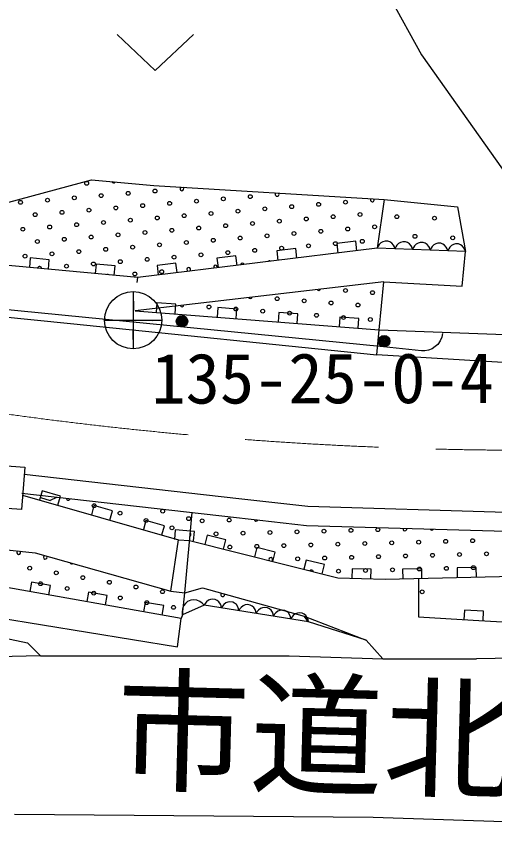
# Model space of a CAD drawing. Units: millimetres, scale not verified. Extents: x 40000 to 680000, y 20000 to 380000.
# Drawn here: x 459115 to 471646, y 300543 to 322041 of the extents above; entities that cross this region are included whole.
import ezdxf
from ezdxf.enums import TextEntityAlignment as Align

# ---------------------------------------------------------------- set-up
doc = ezdxf.new("R2010")
doc.units = ezdxf.units.MM
doc.header["$LTSCALE"] = 1000
doc.linetypes.add('CHAIN', pattern=[18.5, 12, -1.5, 3.5, -1.5])
for name, color, linetype, lineweight in [('M-BGD', 7, 'Continuous', 25), ('M-BMK', 2, 'CHAIN', 13), ('M-BMK-SRVR', 3, 'Continuous', 25)]:
    doc.layers.add(name, color=color, linetype=linetype, lineweight=lineweight)
doc.layers.add('M-BGD-HTXT', color=7, linetype='Continuous')
doc.styles.add('ＭＳ ゴシック', font='')
doc.styles.get('ＭＳ ゴシック').set_extended_font_data('MS Gothic')

# ---------------------------------------------------------------- blocks, each defined once
blk = doc.blocks.new('BUHIN24')
at = {"color": 7, "linetype": 'Continuous', "lineweight": 25}
blk.add_lwpolyline([(-392, -1035), (468, 38), (-555, 958)], dxfattribs=at)

msp = doc.modelspace()

# ---------------------------------------------------------------- linework, layer by layer
at = {"layer": 'M-BGD'}
for p, q in [((468379, 323487), (469734, 321032)), ((469734, 321032), (472189, 317561)), ((458919, 317175), (461086, 317757)), ((461086, 317757), (462718, 317609)), ((462718, 317609), (468756, 317239)), ((468756, 317239), (468573, 315964)), ((468756, 317239), (470676, 317047)), ((470676, 317047), (470885, 315875)), ((468006, 316147), (467509, 316086)), ((467509, 316086), (467540, 315838)), ((468036, 315899), (468006, 316147)), ((468593, 316017), (468573, 315964)), ((468622, 316061), (468593, 316017)), ((468669, 316110), (468622, 316061)), ((468721, 316136), (468669, 316110)), ((468776, 316151), (468721, 316136)), ((468847, 316148), (468776, 316151)), ((468901, 316129), (468847, 316148)), ((468951, 316099), (468901, 316129)), ((468994, 316046), (468951, 316099)), ((469020, 316000), (468994, 316046)), ((469084, 316043), (469056, 315999)), ((469131, 316092), (469084, 316043)), ((469183, 316118), (469131, 316092)), ((469238, 316133), (469183, 316118)), ((469310, 316130), (469238, 316133)), ((469363, 316111), (469310, 316130)), ((469413, 316081), (469363, 316111)), ((469456, 316028), (469413, 316081)), ((469482, 315982), (469456, 316028)), ((469546, 316025), (469518, 315981)), ((469593, 316074), (469546, 316025)), ((469645, 316100), (469593, 316074)), ((469700, 316115), (469645, 316100)), ((469772, 316112), (469700, 316115)), ((469826, 316093), (469772, 316112)), ((469876, 316063), (469826, 316093)), ((469919, 316011), (469876, 316063)), ((470056, 316056), (470009, 316007)), ((470108, 316082), (470056, 316056)), ((470163, 316097), (470108, 316082)), ((470235, 316094), (470163, 316097)), ((470288, 316075), (470235, 316094)), ((470338, 316045), (470288, 316075)), ((470381, 315993), (470338, 316045)), ((470518, 316038), (470471, 315989)), ((470570, 316064), (470518, 316038)), ((470625, 316079), (470570, 316064)), ((470697, 316077), (470625, 316079)), ((470751, 316057), (470697, 316077)), ((470800, 316027), (470751, 316057)), ((470843, 315975), (470800, 316027)), ((468573, 315964), (462293, 315199)), ((466436, 315956), (465939, 315895)), ((465939, 315895), (465970, 315647)), ((466466, 315708), (466436, 315956)), ((470885, 315875), (468573, 315964)), ((469035, 315946), (469020, 316000)), ((469056, 315999), (469035, 315946)), ((469498, 315928), (469482, 315982)), ((469518, 315981), (469498, 315928)), ((469945, 315964), (469919, 316011)), ((469960, 315911), (469945, 315964)), ((469981, 315963), (469960, 315911)), ((470009, 316007), (469981, 315963)), ((470407, 315947), (470381, 315993)), ((470422, 315893), (470407, 315947)), ((470443, 315945), (470422, 315893)), ((470471, 315989), (470443, 315945)), ((470794, 314970), (470885, 315875)), ((470869, 315929), (470843, 315975)), ((470885, 315875), (470869, 315929)), ((462293, 315199), (457116, 315674)), ((459479, 315709), (459456, 315460)), ((459976, 315663), (459479, 315709)), ((459954, 315414), (459976, 315663)), ((464866, 315765), (464370, 315704)), ((464370, 315704), (464400, 315456)), ((464896, 315516), (464866, 315765)), ((461204, 315550), (461181, 315301)), ((461702, 315505), (461204, 315550)), ((461679, 315256), (461702, 315505)), ((463296, 315573), (462800, 315513)), ((462800, 315513), (462830, 315265)), ((463326, 315325), (463296, 315573)), ((462279, 315070), (462293, 315199)), ((468740, 315086), (462227, 314327)), ((468620, 313826), (468740, 315086)), ((468740, 315086), (470794, 314970)), ((454373, 314613), (460535, 313992)), ((468739, 313378), (456803, 314558)), ((462796, 314533), (462777, 314284)), ((463295, 314494), (462796, 314533)), ((462227, 314327), (468620, 313826)), ((463275, 314245), (463295, 314494)), ((464395, 314408), (464375, 314159)), ((464893, 314369), (464395, 314408)), ((464874, 314120), (464893, 314369)), ((465993, 314283), (465973, 314034)), ((466491, 314244), (465993, 314283)), ((466472, 313995), (466491, 314244)), ((467591, 314158), (467572, 313908)), ((468090, 314119), (467591, 314158)), ((468070, 313869), (468090, 314119)), ((460535, 313992), (468563, 313171)), ((468563, 313171), (468620, 313826)), ((468620, 313826), (475322, 313581)), ((470281, 313728), (470262, 313637)), ((470157, 313444), (470093, 313385)), ((470222, 313538), (470157, 313444)), ((470262, 313637), (470222, 313538)), ((469236, 313329), (468739, 313378)), ((469734, 313279), (469236, 313329)), ((469822, 313278), (469734, 313279)), ((469911, 313292), (469822, 313278)), ((470007, 313328), (469911, 313292)), ((470093, 313385), (470007, 313328)), ((482603, 312311), (468563, 313171)), ((458249, 310311), (459334, 310226)), ((459334, 310226), (459247, 309112)), ((459317, 310040), (464941, 309402)), ((459786, 309606), (459717, 309365)), ((460267, 309469), (459786, 309606)), ((459261, 309543), (464885, 308905)), ((459277, 309491), (463364, 308325)), ((459743, 309433), (459997, 309348)), ((460166, 309433), (459997, 309348)), ((460198, 309228), (460267, 309469)), ((464941, 309402), (466756, 309201)), ((459247, 309112), (458163, 309197)), ((461148, 309217), (461080, 308977)), ((461629, 309080), (461148, 309217)), ((466756, 309201), (471947, 309047)), ((461561, 308840), (461629, 309080)), ((463529, 306931), (463720, 309037)), ((462511, 308828), (462442, 308588)), ((462992, 308691), (462511, 308828)), ((464886, 308905), (466721, 308701)), ((462923, 308451), (462992, 308691)), ((463279, 308583), (463259, 308334)), ((463778, 308542), (463279, 308583)), ((463757, 308293), (463778, 308542)), ((466721, 308701), (471941, 308546)), ((463164, 306976), (463364, 308325)), ((463364, 308325), (463653, 308302)), ((463653, 308302), (467534, 307326)), ((464118, 308443), (464057, 308200)), ((464603, 308321), (464118, 308443)), ((464542, 308078), (464603, 308321)), ((457662, 308190), (459608, 307982)), ((465412, 308118), (465351, 307875)), ((465897, 307996), (465412, 308118)), ((459608, 307982), (463164, 306976)), ((465836, 307753), (465897, 307996)), ((466705, 307792), (466644, 307550)), ((467190, 307671), (466705, 307792)), ((467129, 307428), (467190, 307671)), ((467915, 307565), (467907, 307315)), ((468414, 307549), (467915, 307565)), ((468407, 307299), (468414, 307549)), ((469736, 307561), (469236, 307549)), ((469236, 307549), (469243, 307299)), ((469742, 307311), (469736, 307561)), ((471162, 307596), (470662, 307584)), ((470662, 307584), (470668, 307334)), ((471168, 307346), (471162, 307596)), ((463432, 306261), (457488, 307318)), ((459514, 307212), (459471, 306965)), ((460007, 307124), (459514, 307212)), ((467534, 307326), (468780, 307288)), ((468780, 307288), (473057, 307393)), ((469649, 307309), (469649, 306300)), ((459963, 306878), (460007, 307124)), ((463529, 306931), (463990, 307061)), ((463990, 307061), (466658, 306323)), ((461001, 306947), (460957, 306701)), ((461493, 306860), (461001, 306947)), ((461449, 306614), (461493, 306860)), ((463164, 306976), (463529, 306931)), ((463464, 306355), (463529, 306931)), ((462487, 306683), (462443, 306437)), ((462979, 306596), (462487, 306683)), ((462935, 306349), (462979, 306596)), ((464035, 306606), (463464, 306355)), ((463494, 306588), (463466, 306501)), ((463542, 306650), (463494, 306588)), ((463600, 306701), (463542, 306650)), ((463688, 306740), (463600, 306701)), ((463765, 306748), (463688, 306740)), ((463843, 306741), (463765, 306748)), ((463926, 306703), (463843, 306741)), ((463984, 306662), (463926, 306703)), ((464035, 306606), (463984, 306662)), ((464061, 306655), (464035, 306606)), ((466766, 306176), (464035, 306606)), ((464094, 306695), (464061, 306655)), ((464146, 306738), (464094, 306695)), ((464201, 306758), (464146, 306738)), ((464257, 306767), (464201, 306758)), ((464328, 306755), (464257, 306767)), ((464378, 306730), (464328, 306755)), ((464424, 306695), (464378, 306730)), ((464461, 306638), (464424, 306695)), ((464481, 306589), (464461, 306638)), ((464490, 306534), (464481, 306589)), ((464516, 306584), (464490, 306534)), ((464549, 306624), (464516, 306584)), ((464602, 306667), (464549, 306624)), ((464656, 306686), (464602, 306667)), ((464712, 306695), (464656, 306686)), ((464783, 306684), (464712, 306695)), ((464834, 306658), (464783, 306684)), ((464879, 306623), (464834, 306658)), ((464916, 306566), (464879, 306623)), ((464936, 306517), (464916, 306566)), ((465057, 306595), (465005, 306552)), ((465111, 306615), (465057, 306595)), ((465168, 306623), (465111, 306615)), ((465238, 306612), (465168, 306623)), ((465289, 306587), (465238, 306612)), ((465335, 306552), (465289, 306587)), ((457103, 306537), (463338, 305516)), ((463464, 306355), (463432, 306261)), ((463466, 306501), (463458, 306431)), ((463458, 306431), (463464, 306355)), ((464945, 306462), (464936, 306517)), ((464972, 306512), (464945, 306462)), ((465005, 306552), (464972, 306512)), ((465371, 306495), (465335, 306552)), ((465392, 306446), (465371, 306495)), ((465400, 306391), (465392, 306446)), ((465427, 306440), (465400, 306391)), ((465460, 306481), (465427, 306440)), ((465512, 306524), (465460, 306481)), ((465567, 306543), (465512, 306524)), ((465623, 306552), (465567, 306543)), ((465693, 306541), (465623, 306552)), ((465744, 306515), (465693, 306541)), ((465790, 306480), (465744, 306515)), ((465827, 306423), (465790, 306480)), ((465847, 306374), (465827, 306423)), ((465856, 306319), (465847, 306374)), ((465882, 306369), (465856, 306319)), ((465915, 306409), (465882, 306369)), ((465968, 306452), (465915, 306409)), ((466022, 306472), (465968, 306452)), ((466078, 306480), (466022, 306472)), ((466149, 306469), (466078, 306480)), ((466200, 306444), (466149, 306469)), ((466245, 306408), (466200, 306444)), ((466282, 306351), (466245, 306408)), ((466302, 306303), (466282, 306351)), ((466423, 306381), (466371, 306337)), ((466477, 306400), (466423, 306381)), ((466533, 306409), (466477, 306400)), ((466604, 306398), (466533, 306409)), ((466655, 306372), (466604, 306398)), ((466701, 306337), (466655, 306372)), ((456102, 306300), (459404, 305623)), ((463338, 305516), (463432, 306261)), ((466311, 306248), (466302, 306303)), ((466337, 306297), (466311, 306248)), ((466371, 306337), (466337, 306297)), ((466658, 306323), (468278, 305693)), ((466766, 306176), (466658, 306323)), ((466737, 306280), (466701, 306337)), ((466757, 306231), (466737, 306280)), ((466766, 306176), (466757, 306231)), ((468278, 305693), (466766, 306176)), ((469649, 306300), (471088, 306215)), ((471088, 306215), (472612, 306131)), ((459404, 305623), (459743, 305284)), ((468718, 305199), (468278, 305693)), ((459743, 305284), (455933, 305199)), ((459743, 305284), (466008, 305284)), ((466008, 305284), (466262, 305284)), ((466262, 305284), (468718, 305199)), ((474729, 305284), (471173, 305199)), ((468718, 305199), (471173, 305199)), ((459066, 301135), (468464, 301051)), ((468464, 301051), (484212, 300543))]:
    msp.add_line(p, q, dxfattribs=at)
msp.add_lwpolyline([(471344, 306201), (471357, 306451), (470858, 306478), (470844, 306228)], dxfattribs=at)
for centre, radius in [((460956, 317667), 50), ((460633, 317285), 50), ((461338, 317344), 50), ((462042, 317403), 50), ((462747, 317463), 50), ((464538, 317258), 50), ((465243, 317317), 50), ((459224, 317167), 50), ((459928, 317226), 50), ((462424, 317081), 50), ((463129, 317140), 50), ((463833, 317199), 50), ((466329, 317054), 50), ((467034, 317113), 50), ((467738, 317172), 50), ((459606, 316844), 50), ((460310, 316903), 50), ((461015, 316962), 50), ((461719, 317021), 50), ((464215, 316876), 50), ((464920, 316936), 50), ((465624, 316995), 50), ((468120, 316850), 50), ((461397, 316640), 50), ((462101, 316699), 50), ((462806, 316758), 50), ((463511, 316817), 50), ((465302, 316613), 50), ((466006, 316672), 50), ((466711, 316731), 50), ((467416, 316790), 50), ((469084, 316790), 50), ((470073, 316752), 50), ((459283, 316462), 50), ((459987, 316521), 50), ((460692, 316580), 50), ((463188, 316435), 50), ((463892, 316494), 50), ((464597, 316554), 50), ((467093, 316409), 50), ((467798, 316468), 50), ((468502, 316527), 50), ((460369, 316198), 50), ((461074, 316258), 50), ((461779, 316317), 50), ((462483, 316376), 50), ((464979, 316231), 50), ((465684, 316290), 50), ((466388, 316349), 50), ((469559, 316276), 50), ((470549, 316238), 50), ((459665, 316139), 50), ((462161, 315994), 50), ((462865, 316053), 50), ((463570, 316113), 50), ((464274, 316172), 50), ((466066, 315967), 50), ((466770, 316027), 50), ((467475, 316086), 50), ((468179, 316145), 50), ((459342, 315757), 50), ((460047, 315817), 50), ((460751, 315876), 50), ((461456, 315935), 50), ((463952, 315790), 50), ((464656, 315849), 50), ((465361, 315908), 50), ((461133, 315553), 50), ((461838, 315612), 50), ((462542, 315671), 50), ((463247, 315731), 50), ((460429, 315494), 50), ((462924, 315349), 50), ((462220, 315290), 50), ((467740, 314855), 50), ((468445, 314800), 50), ((465950, 314641), 50), ((466655, 314586), 50), ((467360, 314530), 50), ((468065, 314475), 50), ((464161, 314426), 50), ((464865, 314371), 50), ((465570, 314316), 50), ((466275, 314261), 50), ((463455, 314051), 150), ((463455, 314051), 132), ((463455, 314051), 115), ((463455, 314051), 96.7), ((463455, 314051), 79.5), ((463455, 314051), 58.5), ((463455, 314051), 40.5), ((466980, 314206), 50), ((467685, 314150), 50), ((468390, 314095), 50), ((463455, 314051), 23.3), ((463455, 314051), 4.5), ((468753, 313527), 150), ((468753, 313527), 132), ((468753, 313527), 115), ((468753, 313527), 96.7), ((468753, 313527), 79.5), ((468753, 313527), 58.5), ((468753, 313527), 40.5), ((468753, 313527), 23.3), ((468753, 313527), 4.5), ((461152, 309216), 50), ((461832, 309022), 50), ((462949, 309071), 50), ((463629, 308877), 50), ((462512, 308828), 50), ((463984, 308821), 50), ((464691, 308839), 50), ((463192, 308634), 50), ((464347, 308477), 50), ((465054, 308495), 50), ((465760, 308513), 50), ((466467, 308532), 50), ((467174, 308550), 50), ((467881, 308569), 50), ((468588, 308587), 50), ((468950, 308243), 50), ((469657, 308262), 50), ((470364, 308280), 50), ((471071, 308298), 50), ((464709, 308132), 50), ((465416, 308151), 50), ((466123, 308169), 50), ((466830, 308188), 50), ((467537, 308206), 50), ((468244, 308225), 50), ((466486, 307825), 50), ((467193, 307844), 50), ((467899, 307862), 50), ((468606, 307880), 50), ((469313, 307899), 50), ((470020, 307917), 50), ((470727, 307936), 50), ((471434, 307954), 50), ((471090, 307592), 50), ((459463, 307580), 50), ((460159, 307456), 50), ((467555, 307499), 50), ((468262, 307518), 50), ((468969, 307536), 50), ((469676, 307555), 50), ((470383, 307573), 50), ((459749, 307170), 50), ((460855, 307332), 50), ((461551, 307209), 50), ((460445, 307046), 50), ((462247, 307085), 50), ((462944, 306961), 50), ((469747, 306958), 50), ((461141, 306922), 50), ((461838, 306799), 50), ((462534, 306675), 50), ((463230, 306551), 50)]:
    msp.add_circle(centre, radius, dxfattribs=at)
for centre, start, end in [((461660, 317726), 199.6869, 329.9465), ((463451, 317522), 118.8589, 54.1274), ((465947, 317377), 132.9849, 40.0015), ((468443, 317232), 144.3341, 28.6522), ((465743, 315585), 49.3295, 144.5576), ((459724, 315435), 355.217, 174.299), ((463629, 315408), 301.2867, 252.6005), ((464334, 315467), 344.4432, 209.4438), ((465038, 315526), 15.3223, 178.5648), ((461515, 315230), 48.3126, 121.2035), ((467036, 314910), 213.6063, 339.6907), ((465246, 314696), 206.4599, 346.8372), ((463456, 314482), 199.6229, 353.6741), ((460472, 309410), 178.5538, 348.5077), ((465398, 308858), 182.9588, 344.2684), ((463640, 308458), 297.7319, 51.8985), ((469295, 308606), 155.6636, 20.9357), ((470002, 308624), 202.0947, 334.5046), ((459177, 307990), 124.1294, 43.6513), ((459873, 307866), 111.8719, 36.5346), ((465779, 307807), 296.4579, 215.3272), ((460569, 307742), 202.303, 306.1035), ((466848, 307481), 6.0888, 145.6963), ((464519, 306884), 128.7111, 20.3754)]:
    msp.add_arc(centre, 50, start, end, dxfattribs=at)
at = {"layer": 'M-BMK'}
msp.add_arc((472608, 410669), 100000, 257.96655, 271.50641, dxfattribs=at)
at = {"layer": 'M-BMK-SRVR'}
for p, q in [((462175, 314826), (462175, 313326)), ((462180, 314576), (462169, 313576)), ((461675, 314081), (462675, 314070)), ((461425, 314076), (462925, 314076))]:
    msp.add_line(p, q, dxfattribs=at)
msp.add_circle((462175, 314076), 750, dxfattribs=at)

# ---------------------------------------------------------------- block references
at = {"layer": 'M-BGD', "rotation": 265.33335}
msp.add_blockref('BUHIN24', (462754, 321089), dxfattribs=at)

# ---------------------------------------------------------------- texts
at = {"layer": 'M-BGD', "style": 'ＭＳ ゴシック'}
msp.add_text('135-25-0-4', height=1320, rotation=0.1, dxfattribs=at).set_placement((462653, 311495), align=Align.BOTTOM_LEFT)
at = {"layer": 'M-BGD-HTXT', "style": 'ＭＳ ゴシック'}
msp.add_text('市道北中山3号線', height=2566, rotation=358.5, dxfattribs=at).set_placement((461681, 301281), align=Align.BOTTOM_LEFT)

doc.saveas('drawing.dxf')
